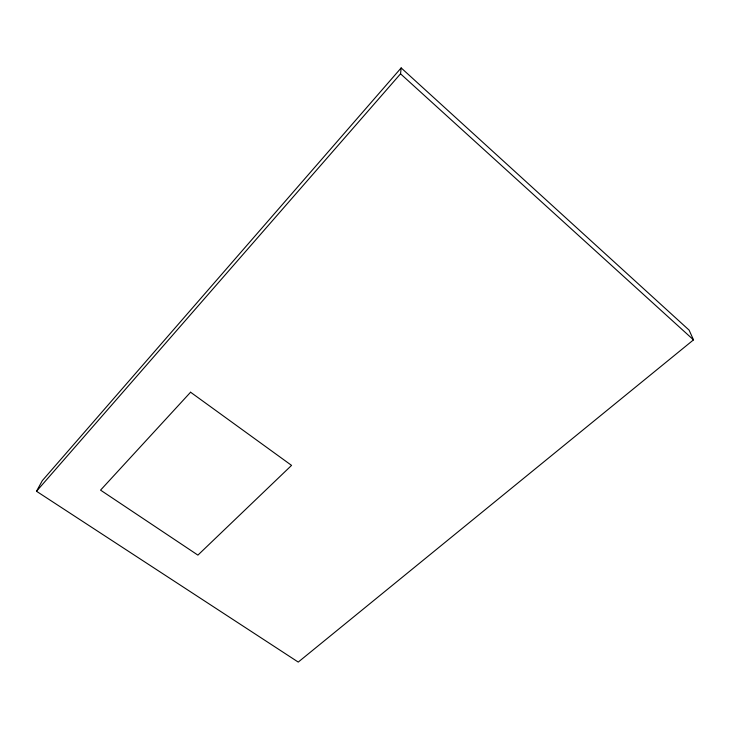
<?xml version="1.0" encoding="UTF-8"?>
<svg xmlns="http://www.w3.org/2000/svg" width="730" height="730" viewBox="0 0 730 730"><rect width="100%" height="100%" fill="white"/><g stroke="black" fill="none" stroke-linecap="round" stroke-linejoin="round"><path stroke-width="1.09" d="M36.5 491.272L400.533 73.821L401.162 67.917L689.093 330.115L693.5 339.87L298.241 662.083L36.5 491.272L42.294 480.668L401.162 67.917M400.533 73.821L693.5 339.87M190.576 392.22L100.558 490.131L197.912 555.119L291.562 465.384L190.576 392.22"/></g></svg>
